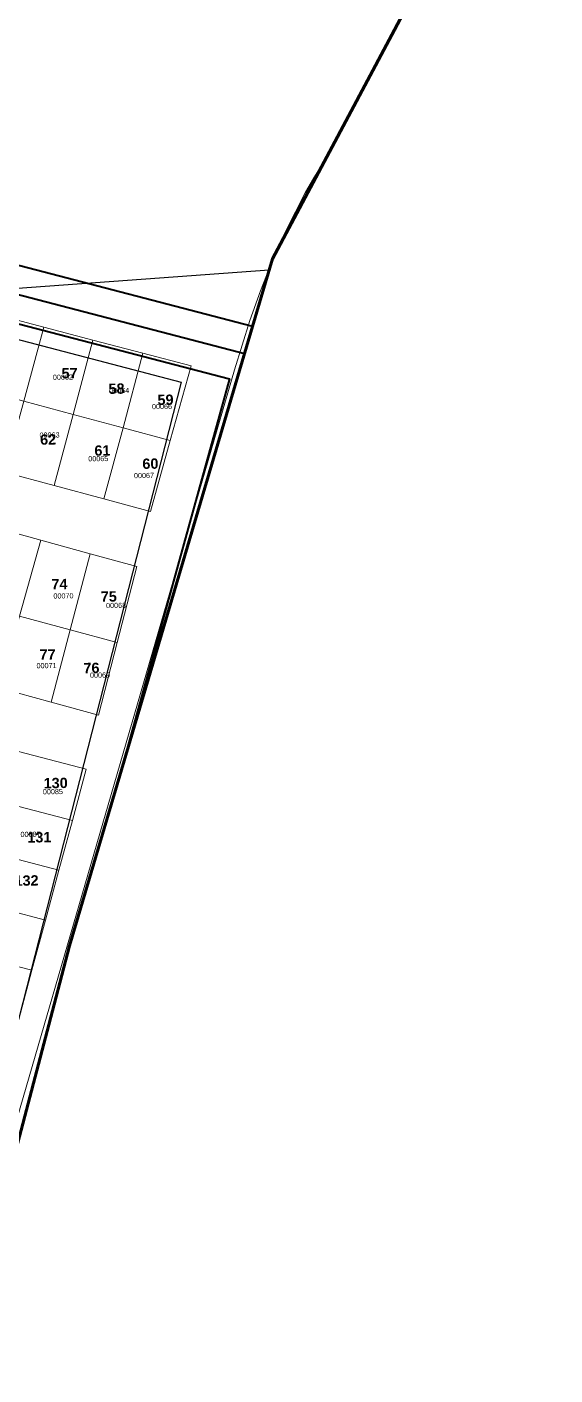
# Model space of a CAD drawing. Header units: metres. Extents: x 251686 to 255059, y 1627526 to 1631912.
# Drawn here: x 254522 to 254624.2, y 1630966.2 to 1631227.1 of the extents above; entities that cross this region are included whole.
import ezdxf
from ezdxf.enums import TextEntityAlignment as Align

# ---------------------------------------------------------------- set-up
doc = ezdxf.new("R2010")
doc.units = ezdxf.units.M
doc.header["$MEASUREMENT"] = 0
for name, color, linetype in [('A_revoir_niveau_0', 7, 'Continuous'), ('limites_parcelles', 7, 'Continuous'), ('limites_sections', 7, 'Continuous'), ('limites_tf', 7, 'Continuous'), ('numero_lot', 7, 'Continuous'), ('numero_parcelle', 7, 'Continuous'), ('toponymie', 7, 'Continuous')]:
    doc.layers.add(name, color=color, linetype=linetype)
for name, color, linetype, lineweight in [('ASSIETTE IMMAT', 7, 'Continuous', 0), ('limites_communes_2025', 7, 'Continuous', 0), ('Régularisation', 1, 'Continuous', 40), ('TopoAlt', 3, 'Continuous', 0), ('TopoMat', 4, 'Continuous', 0)]:
    doc.layers.add(name, color=color, linetype=linetype, lineweight=lineweight)
doc.styles.get("Standard").update_dxf_attribs({"font": 'txt.shx'})
doc.styles.add('Style-Arial', font='arial.ttf')
doc.styles.add('style1', font='')
doc.styles.get('style1').set_extended_font_data('Times New Roman', bold=True)

# ---------------------------------------------------------------- blocks, each defined once
blk = doc.blocks.new('TCPOINT_101_3')
at = {"color": 0}
blk.add_point((0, 0), dxfattribs=at)
at = {"layer": 'TopoAlt'}
blk.add_attdef('ALT', text='', height=0.0003, dxfattribs=at).set_placement((0.0001, -0.0001), align=Align.TOP_LEFT)
at = {"layer": 'TopoMat'}
blk.add_attdef('MAT', (0.0001, 0.0001), '', height=0.0003, dxfattribs=at)

msp = doc.modelspace()

# ---------------------------------------------------------------- linework, layer by layer
at = {"layer": 'A_revoir_niveau_0', "color": 40, "linetype": 'Continuous', "lineweight": 40, "flags": 128}
msp.add_lwpolyline([(254364.16, 1631220.9), (254471.14, 1631188.19), (254564.132263, 1631163.919461)], dxfattribs=at)
at = {"layer": 'A_revoir_niveau_0', "color": 7, "linetype": 'Continuous', "lineweight": 0, "elevation": 8.475197, "flags": 128}
for points in [[(254570.273841, 1631183.599284), (254570.368572, 1631183.825381), (254572.101092, 1631187.647025), (254575.960822, 1631195.157137), (254577.506831, 1631197.791479), (254580.176522, 1631202.195144)], [(254517.353513, 1631006.413187), (254562.210138, 1631160.72399), (254565.138575, 1631170.320343), (254567.21523, 1631176.051792), (254568.358746, 1631179.028436), (254569.168339, 1631180.960728)]]:
    msp.add_lwpolyline(points, dxfattribs=at)
at = {"layer": 'ASSIETTE IMMAT', "color": 2, "linetype": 'Continuous', "lineweight": 30, "elevation": 0.000046, "flags": 128}
msp.add_lwpolyline([(254366.427243, 1631239.592172), (254359.153785, 1631208.871808), (254551.855096, 1631158.380715), (254480.327428, 1630878.128729), (254484.967352, 1630876.888311), (254484.967352, 1630876.888311), (254483.023, 1630869.4867), (254395.3871, 1630569.1026)], dxfattribs=at)
at = {"layer": 'limites_communes_2025', "color": 3, "lineweight": 80, "flags": 128}
for points in [[(252710.2872, 1631107.3833), (252982.4701, 1631682.9759), (252993.7572, 1631687.3199), (253010.694, 1631729.9757), (253066.3854, 1631842.8952), (253066.3854, 1631842.8952), (253098.7298, 1631912.4498), (253659.0228, 1631648.0069), (253757.0504, 1631605.0124), (254274.3391, 1631378.1314), (254622, 1631294), (254624.2075, 1631293.4301), (254621.5327, 1631279.8563), (254569.5419, 1631182.2248), (254530.2512, 1631049.2714), (254527.2805, 1631037.9628), (254483.023, 1630869.4867), (254395.3871, 1630569.1026), (254353.2541, 1630409.5098), (254309.9852, 1630253.9323), (254287.3632, 1630130.504)], [(254569.5419, 1631182.2248), (254621.5327, 1631279.8563)], [(254530.2512, 1631049.2714), (254569.5419, 1631182.2248)], [(254483.023, 1630869.4867), (254527.2805, 1631037.9628), (254530.2512, 1631049.2714)]]:
    msp.add_lwpolyline(points, dxfattribs=at)
at = {"layer": 'limites_parcelles', "color": 7, "lineweight": 0}
for points in [[(254525.286516, 1631169.010816), (254521.435191, 1631154.714503), (254511.352431, 1631157.438487), (254515.234868, 1631171.645199)], [(254534.76645, 1631166.519289), (254530.97623, 1631152.133748), (254521.435191, 1631154.714503), (254525.286516, 1631169.010816)], [(254544.487066, 1631163.97077), (254540.62724, 1631149.554364), (254530.97623, 1631152.133748), (254534.76645, 1631166.519289)], [(254544.487066, 1631163.97077), (254553.816418, 1631161.52736), (254549.77689, 1631147.088717), (254540.62724, 1631149.554364)], [(254530.97623, 1631152.133748), (254527.338615, 1631138.340039), (254517.727595, 1631140.919921), (254521.435191, 1631154.714503)], [(254540.62724, 1631149.554364), (254536.939638, 1631135.760032), (254527.338615, 1631138.340039), (254530.97623, 1631152.133748)], [(254549.77689, 1631147.088717), (254545.938458, 1631133.362496), (254536.939638, 1631135.760032), (254540.62724, 1631149.554364)], [(254515.118316, 1631130.458636), (254524.730084, 1631127.81877), (254520.63456, 1631113.059467), (254511.163875, 1631115.611102)], [(254524.730084, 1631127.81877), (254534.291865, 1631125.178281), (254530.406159, 1631110.431592), (254520.63456, 1631113.059467)], [(254539.515447, 1631107.995438), (254530.406159, 1631110.431592), (254534.291865, 1631125.178281), (254543.301679, 1631122.700892)], [(254520.63456, 1631113.059467), (254530.406159, 1631110.431592), (254526.711177, 1631096.427192), (254516.768628, 1631099.132927)], [(254539.515447, 1631107.995438), (254535.891318, 1631093.92193), (254526.711177, 1631096.427192), (254530.406159, 1631110.431592)], [(254518.896248, 1631087.270858), (254533.521475, 1631083.503624), (254530.826111, 1631073.531207), (254516.210259, 1631077.348552)], [(254516.210259, 1631077.348552), (254530.826111, 1631073.531207), (254528.236107, 1631063.93006), (254513.610133, 1631067.757278)], [(254528.236107, 1631063.93006), (254525.617108, 1631054.248561), (254511.020004, 1631058.166127), (254513.610133, 1631067.757278)], [(254525.617108, 1631054.248561), (254523.008106, 1631044.567186), (254508.36301, 1631048.324173), (254511.020004, 1631058.166127)], [(254523.008106, 1631044.567186), (254520.446972, 1631035.056388), (254505.820126, 1631038.953586), (254508.36301, 1631048.324173)]]:
    msp.add_3dface(points, dxfattribs=at)
at = {"layer": 'limites_sections', "color": 112, "linetype": 'Continuous', "lineweight": 40, "flags": 128}
msp.add_lwpolyline([(254391.230315, 1631349.844579), (254616.78469, 1631295.262067), (254601.919049, 1631243.024587), (254569.5419, 1631182.2248), (254530.2512, 1631049.2714), (254527.2805, 1631037.9628), (254483.023, 1630869.4867), (254450.47436, 1630757.921759), (254242.098307, 1630809.467069), (254373.700701, 1631270.312536), (254391.230315, 1631349.844579)], close=True, dxfattribs=at)
at = {"layer": 'limites_tf', "color": 5, "linetype": 'Continuous', "lineweight": 30, "elevation": 0.000001, "flags": 128}
msp.add_lwpolyline([(254621.996069, 1631282.207757), (254618.473741, 1631294.853329), (254410.192182, 1631345.255946), (254409.204665, 1631337.420602), (254375.500924, 1631232.52887), (254427.862678, 1631216.237914), (254463.602604, 1631205.571879), (254507.810776, 1631175.655824), (254568.913695, 1631180.099057), (254569.5419, 1631182.2248), (254621.5327, 1631279.8563), (254621.996069, 1631282.207757)], close=True, dxfattribs=at)
at = {"layer": 'Régularisation', "color": 4, "linetype": 'Continuous', "lineweight": 40, "flags": 128}
for points in [[(254365.768176, 1631226.159636), (254472.639205, 1631193.482955), (254565.691797, 1631169.19667)], [(254362.551824, 1631215.640364), (254469.640795, 1631182.897045), (254561.209154, 1631158.998139), (254539.207599, 1631079.57841)]]:
    msp.add_lwpolyline(points, dxfattribs=at)

# ---------------------------------------------------------------- block references
at = {"layer": 'toponymie', "xscale": 1000.164812, "yscale": 1000.164812, "zscale": 1000.164812, "rotation": 359.3981}
for p in [(254577.527326, 1631197.846669, -6.333144), (254568.306209, 1631178.539373, -6.242029)]:
    msp.add_blockref('TCPOINT_101_3', p, dxfattribs=at)

# ---------------------------------------------------------------- texts
at = {"layer": 'numero_lot', "color": 7, "linetype": 'Continuous', "lineweight": 13, "char_height": 2, "attachment_point": 7, "rotation": 1.05590659, "line_spacing_factor": 0.72, "style": 'style1'}
for s, insert in [('\\fArial|b1|i0|c00|p39;57', (254528.760768, 1631159.053162)), ('\\fArial|b1|i0|c00|p39;58', (254537.839042, 1631156.049691)), ('\\fArial|b1|i0|c00|p39;59', (254547.317327, 1631153.906902)), ('\\fArial|b1|i0|c00|p39;62', (254524.606023, 1631146.224401)), ('\\fArial|b1|i0|c00|p39;61', (254535.111493, 1631144.094415)), ('\\fArial|b1|i0|c00|p39;60', (254544.389464, 1631141.53805)), ('\\fArial|b1|i0|c00|p39;74', (254526.79645, 1631118.261658)), ('\\fArial|b1|i0|c00|p39;75', (254536.336838, 1631115.830191)), ('\\fArial|b1|i0|c00|p39;77', (254524.500381, 1631104.642259)), ('\\fArial|b1|i0|c00|p39;76', (254532.986935, 1631102.013128)), ('\\fArial|b1|i0|c00|p39;130', (254525.288153, 1631079.724429)), ('\\fArial|b1|i0|c00|p39;131', (254522.131432, 1631069.231941)), ('\\fArial|b1|i0|c00|p39;132', (254519.65272, 1631060.862022))]:
    msp.add_mtext(s, dxfattribs=dict(at, insert=insert))
at = {"layer": 'numero_parcelle', "color": 5, "lineweight": 0, "style": 'Style-Arial'}
for s, p in [('00062', (254527.045524, 1631159.801236)), ('00064', (254537.941333, 1631157.218768)), ('00066', (254546.221137, 1631154.135024)), ('00063', (254524.469054, 1631148.614802)), ('00065', (254533.891196, 1631144.045556)), ('00067', (254542.73516, 1631140.781376)), ('00070', (254527.16029, 1631117.487723)), ('00068', (254537.344473, 1631115.646255)), ('00071', (254523.88675, 1631103.996123)), ('00069', (254534.234799, 1631102.156697)), ('00085', (254525.112582, 1631079.611327)), ('00087', (254520.790432, 1631071.355748))]:
    msp.add_text(s, height=1, rotation=0.71413, dxfattribs=at).set_placement(p, align=Align.TOP_LEFT)

doc.saveas('drawing.dxf')
